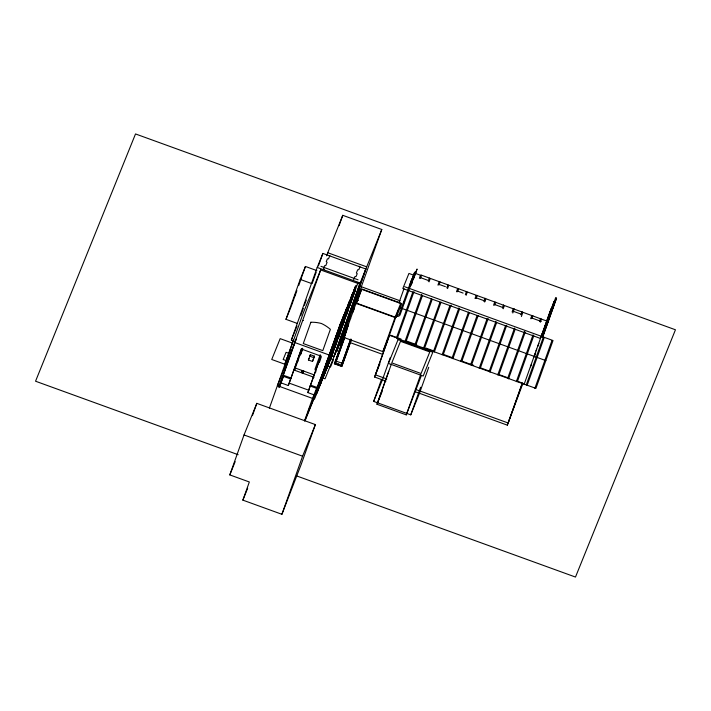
<?xml version="1.0" encoding="UTF-8"?>
<svg xmlns="http://www.w3.org/2000/svg" width="711" height="711" viewBox="0 0 711 711"><rect width="100%" height="100%" fill="white"/><g stroke="black" fill="none" stroke-linecap="round" stroke-linejoin="round"><path stroke-width="1.07" d="M354.611 304.112L354.833 303.224L346.444 326.491L346.764 325.754M347.519 327.478L348.63 324.314M297.802 361.277L297.98 360.77M229.804 474.904L244.024 434.963L256.813 403.35L315.373 424.583L301.153 464.523L281.903 514.293L242.869 500.135L249.33 481.978L229.804 474.904L235.172 461.643M297.154 323.381L285.982 319.328L300.202 279.396L305.437 266.465L316.884 270.615M291.581 305.375L295.589 294.105M301.42 277.725L305.437 266.465M252.432 415.633L256.813 403.35M295.074 295.74L296.905 290.621M298.727 285.502L301.277 278.33M294.416 341.164L291.35 340.054L317.204 267.443L322.874 253.427L365.818 269.007L339.965 341.609L334.294 355.624L360.148 283.022L365.818 269.007M300.709 315.666L303.295 308.405M304.406 305.295L306.254 300.104M312.156 283.511L316.226 272.1M318.439 265.878L322.874 253.427M293.483 339.831L286.098 360.575L283.174 359.517L286.071 352.327L289.004 353.385M269.398 408.105L303.242 313.053L320.67 269.94L359.713 284.098L333.859 356.7L331.904 355.998M280.596 382.474L320.67 269.94M281.476 380.323L295.696 340.391M279.45 386.988L283.44 376.341L283.2 375.186L291.003 378.012L290.657 378.954L283.44 376.341L278.899 387.575M326.536 255.8L342.755 215.317L381.789 229.484L355.091 304.192L355.82 304.459M339.058 225.689L342.755 215.317M281.103 382.909L288.319 385.522L301.34 349.003L320.857 356.087L307.845 392.605L315.062 395.227M288.319 385.522L301.464 348.923M314.031 377.301L294.505 370.218L302.406 348.337M300.513 354.487L302.699 348.346M302.628 349.021L300.762 354.256L299.589 355.367M301.58 372.564L302.291 370.644L303.775 371.178L303.064 373.106L301.58 372.564L301.802 372.022L303.286 372.555L303.064 373.106M308.414 359.979L310.369 354.691L314.44 356.175L312.485 361.455L308.414 359.979L309.018 358.477M312.485 361.455L314.44 356.175M320.199 354.629L314.991 369.267L315.933 371.897M317.959 363.303L319.035 360.281M307.845 392.605L320.99 356.007M319.346 362.672L321.141 357.26M304.53 420.85L312.52 398.409L325.389 366.583M341.04 321.985L313.791 398.044L341.04 321.985L342.16 321.985L343.377 318.963L342.551 318.252L343.946 314.804L345.066 314.795L346.284 311.774L345.457 311.062L346.852 307.614L347.972 307.605L349.19 304.592L348.363 303.881L349.759 300.424L350.879 300.424L352.096 297.402L351.27 296.691L352.656 293.243L353.785 293.234L355.002 290.221L354.167 289.501L355.562 286.053L356.691 286.053L357.909 283.031L357.073 282.32M317.062 389.841L342.551 318.252M318.457 386.393L331.148 350.745M333.343 344.586L343.946 314.804M322.865 374.51L325.398 367.391M326.482 364.334L328.295 359.251M337.041 334.685L345.457 311.062M330.055 354.78L331.868 349.696M342.098 320.963L346.852 307.614M318.43 387.948L316.608 393.067L321.434 381.123M344.702 314.146L348.363 303.881M342.16 321.985L316.306 394.587L315.186 394.596M343.537 317.888L349.759 300.424M317.524 391.565L343.377 318.963M347.608 306.956L351.27 296.691M348.274 305.561L352.656 293.243M345.066 314.795L319.212 387.397L318.093 387.406L317.044 389.992M349.785 301.828L354.167 289.501M320.43 384.384L346.284 311.774M350.443 300.433L355.562 286.053M322.119 380.216L347.972 307.605M323.336 377.194L349.19 304.592M354.389 290.052L355.118 287.999M325.025 373.026L350.879 300.424M326.242 370.013L352.096 297.402M327.931 365.845L353.785 293.234M329.149 362.823L355.002 290.221M330.837 358.655L356.691 286.053M333.503 351.563L314.475 399.111L277.388 385.664L294.816 342.542L329.957 355.287M334.952 347.492L337.13 341.387M338.578 337.316L340.747 331.219M342.924 325.114L344.008 322.056L342.791 325.078M346.568 314.866L348.399 309.729M349.865 305.623L355.349 290.221M338.765 337.476L340.56 332.428A2.08 1.929 22 0 0 340.658 331.682M355.145 298.513L356.113 295.785M381.789 229.484L366.689 266.847L340.836 339.458L346.55 325.318M345.537 326.838L336.676 351.723L346.23 325.869M353.989 303.064L357.224 293.981M354.158 303.135L358.824 290.026M354.238 303.295L358.904 290.186M349.03 318.466L350.123 315.4M352.674 308.254L353.758 305.197M354.487 303.153L359.215 289.875L353.98 302.815M347.208 326.225L340.56 344.897L339.582 344.542M351.207 340.347L341.795 366.494L334.383 363.801L356.113 302.975L396.134 317.488L401.653 303.828L361.632 289.315L356.798 302.904M345.519 333.255L335.468 361.481L336.019 360.122M336.845 357.953L346.63 330.526M335.165 364.085L344.542 337.752M350.763 339.058L341.396 365.116L335.556 363.001L344.924 336.934M281.903 514.293L302.584 456.204L315.373 424.583M338.089 365.152L338.48 364.059M341.013 366.209L350.39 339.876M341.795 366.494L351.474 339.307M398.951 302.797L403.964 288.737M347.519 328.233L343.831 337.458L382.874 351.616L395.156 317.133M385.949 381.132L374.581 377.008L398.071 310.796M389.672 334.917L375.452 374.857L386.82 378.981M413.864 278.063L417.081 269.025L415.757 272.304L414.637 272.286L413.482 275.157L414.317 275.85L412.993 279.13L411.882 279.112L410.727 281.983L399.369 313.862A2.08 1.929 22 0 1 396.774 314.973A2.08 1.929 22 0 0 396.507 314.893M409.376 286.142L411.882 279.112M410.976 282.187L413.482 275.157M412.14 279.316L414.637 272.286M410.496 286.16L412.993 279.13M411.1 284.889L414.317 275.85M411.465 284.347L412.54 281.334M413.251 279.325L415.757 272.304M428.724 367.311L419.472 393.29L410.754 414.851L373.666 401.404L381.523 379.336M404.675 286.729L553.025 340.533L535.925 388.375L397.253 338.498L396.471 337.796L412.86 291.963M390.241 357.784L382.385 379.843L373.666 401.404M397.253 338.498L413.998 291.661M419.401 278.356L420.503 275.246L421.579 275.219L547.266 321.221M420.477 278.33L421.579 275.219M421.401 375.497L406.274 414.877L376.99 404.257L388.73 371.284M377.577 402.817L391.432 363.908M405.039 341.324L421.792 294.487M406.114 341.298L422.503 295.465M428.262 281.156L429.364 278.045M429.044 281.849L430.146 278.748M415.02 344.524L431.408 298.691M415.802 345.226L432.19 299.393M437.94 285.084L439.051 281.974M439.016 285.058L440.127 281.947M423.587 348.043L439.976 302.211M424.663 348.026L441.051 302.193M446.801 287.884L447.912 284.773M447.583 288.577L448.694 285.466M406.274 414.877L420.708 374.528M410.754 414.851L420.592 387.246M433.559 351.252L449.947 305.419M434.341 351.945L451.094 305.108M456.489 291.803L457.591 288.702M457.564 291.786L458.666 288.675M442.126 354.771L458.879 307.934M443.202 354.753L459.59 308.921M465.35 294.612L466.452 291.501M466.132 295.305L467.234 292.194M452.107 357.98L468.496 312.147M452.889 358.673L469.278 312.84M475.028 298.531L476.139 295.421M476.103 298.513L477.214 295.403M460.675 361.499L477.063 315.666M461.75 361.472L478.139 315.64M483.889 301.331L485 298.229M484.671 302.033L485.782 298.922M470.646 364.707L487.035 318.875M471.429 365.401L488.181 318.564M493.576 305.259L494.687 302.148M494.652 305.232L495.754 302.131M479.223 368.227L495.967 321.39M480.289 368.2L496.678 322.367M502.437 308.059L503.548 304.948M503.219 308.752L504.33 305.65M489.195 371.426L505.583 325.594M489.977 372.129L506.721 325.291M512.116 311.987L513.226 308.876M512.827 313L514.302 308.85M497.762 374.955L514.506 328.118M498.838 374.928L515.226 329.095M520.985 314.786L522.087 311.676M521.394 316.519L522.869 312.369M507.734 378.154L524.487 331.317M508.516 378.847L525.269 332.01M530.664 318.715L531.775 315.604M531.739 318.688L532.841 315.577M516.31 381.674L533.054 334.837M517.377 381.656L533.765 335.823M539.525 321.514L540.636 318.404M540.307 322.207L541.418 319.097M414.789 391.592L507.316 425.151L521.536 385.22M522.407 383.06L508.187 423.001L415.659 389.441M522.896 383.442L507.316 425.151M524.069 384.491L549.923 311.889L551.318 308.432L552.438 308.432L553.656 305.41L552.829 304.699L554.216 301.251L555.344 301.242L556.562 298.229L555.726 297.509L550.243 312.92M530.53 366.796L531.259 364.761M534.157 356.62L535.605 352.549M537.783 346.435L538.885 343.351M541.444 336.161L551.318 308.432M534.219 356.949L535.667 352.878M541.489 336.534L542.582 333.45M543.32 331.397L552.829 304.699M544.715 327.949L548.003 318.706M548.732 316.653L554.216 301.251M542.2 337.183L552.438 308.432M542.315 337.245L553.656 305.41M542.537 337.192L555.344 301.242M542.662 337.254L556.562 298.229M526.282 384.882L543.382 337.041M527.064 385.575L544.164 337.734M534.85 388.402L551.958 340.56M285.982 319.328L291.217 306.397M291.35 340.054L297.02 326.038M284.729 363.952L290.239 350.319M329.851 255.551L328.526 258.831L327.407 258.813L326.251 261.684L327.087 262.377L325.762 265.656L324.651 265.638L323.487 268.509L324.332 269.202M295.545 340.747L296.336 338.8M278.632 386.482L283.2 375.186L283.52 376.119M294.505 370.218L295.465 367.845M242.869 500.135L247.677 488.226M302.291 370.644L302.068 371.186L303.553 371.729L303.775 371.178M310.369 354.691L309.765 356.193L313.835 357.669M353.607 279.823L354.931 276.543L356.051 276.561L357.206 273.691L356.371 272.997L357.695 269.718L358.806 269.736L359.97 266.865L359.126 266.172M325.745 364.459L327.14 361.01L328.26 361.01L329.486 357.989L328.651 357.278L330.046 353.829L331.166 353.82L332.393 350.799L331.557 350.088M326.225 364.53L328.295 359.393M336.978 339.449L338.196 336.427M339.885 332.259L341.102 329.246M308.316 411.127L309.969 407.048M311.622 402.959L312.858 399.893M304.743 420.761L313.827 398.293M305.055 420.779L315.017 396.143M315.844 394.09L317.915 388.953M326.536 367.649L328.58 362.592M329.397 360.566L331.442 355.509M321.834 380.127L330.731 358.122M342.346 335.485L346.772 324.536M336.419 350.71L325.051 378.821L322.127 377.745M337.227 348.701L338.445 345.688M355.935 303.517L361.783 288.959L400.817 303.117L395.005 317.488L355.971 303.33M346.861 327.309L347.377 326.038M344.435 335.574L345.288 333.477M345.324 333.85L345.759 332.775M334.383 363.801L335.228 361.703M382.874 351.616L388.393 337.965M374.581 377.008L379.923 363.783M376.99 404.257L382.136 391.521M545.613 325.318L540.324 338.4L402.826 288.533L408.932 273.442L414.14 275.326M536.023 350.914L536.716 349.19M299.98 354.274L300.904 353.394M358.042 279.787L320.954 266.332M545.879 360.619L399.502 307.534M332.952 346.639L334.072 346.63L335.299 343.617L334.463 342.906M396.374 316.244L396.702 316.342A3.12 2.888 22 0 0 400.062 314.911L411.562 282.676L410.727 281.983M415.508 273.433L420.503 275.246M420.388 277.592L427.675 280.241M440.18 284.773L445.388 286.666M457.884 291.199L463.092 293.083M475.597 297.616L484.964 301.02M495.38 304.797L502.677 307.445M513.093 311.222L521.421 314.244M531.837 318.021L541.213 321.416M327.647 252.689L366.689 266.847M317.204 267.443L360.148 283.022M360.61 286.48L400.169 300.824M300.202 279.396L311.622 283.538M356.273 299.731L358.344 300.486M353.989 301.375L355.935 302.086M355.607 302.922L356.335 303.188M355.669 303.019L356.407 303.286M350.719 318.252L349.99 317.986L348.808 321.301L349.545 321.568M390.703 335.299L396.951 337.565M397.964 337.929L401.075 339.058M406.257 340.942L416.735 344.737M425.96 348.088L434.43 351.154M443.593 354.478L452.925 357.864M461.226 360.877L473.668 365.383M480.227 367.765L489.595 371.16M497.922 374.182L508.925 378.172M517.697 381.354L522.905 383.247M389.539 335.29L396.471 337.796M347.972 326.1L347.235 325.834L346.79 327.211L347.59 327.575M341.218 339.36L343.28 340.116M350.514 342.738L382.554 354.354M292.648 343.173L280.161 338.64L271.735 359.482L285.262 364.387M330.464 358.788L333.397 359.846L330.491 367.036L327.558 365.969M336.294 361.17L342.142 363.285M294.621 367.783L314.386 374.955M317.355 387.575L310.529 385.095L310.183 386.037L317.399 388.659M289.279 383.158L308.796 390.232M244.024 434.963L302.584 456.204M238.158 454.711L35.55 381.22L135.517 133.944L675.45 329.78L575.483 577.056L296.638 475.917M403.572 302.068L404.408 302.762M303.321 320.563A2.08 1.929 22 0 1 302.797 320.439M357.286 292.985A2.08 1.929 22 0 1 357.286 293.741M356.158 296.105A2.08 1.929 22 0 1 356.06 296.851M354.522 299.811A2.08 1.929 22 0 1 354.46 300.815M310.867 322.243L303.277 343.564L322.794 350.639L330.384 329.326A34.51 32.013 22 0 0 321.434 323.505A34.51 32.013 22 0 0 310.867 322.243M353.42 308.592L352.247 311.765L352.976 312.031L354.149 308.858L353.42 308.592M398.062 339.609L388.437 363.419L423.196 376.03L432.821 352.221L398.062 339.609M400.506 341.324L391.797 362.886L421.072 373.506L429.791 351.945L400.506 341.324"/></g></svg>
